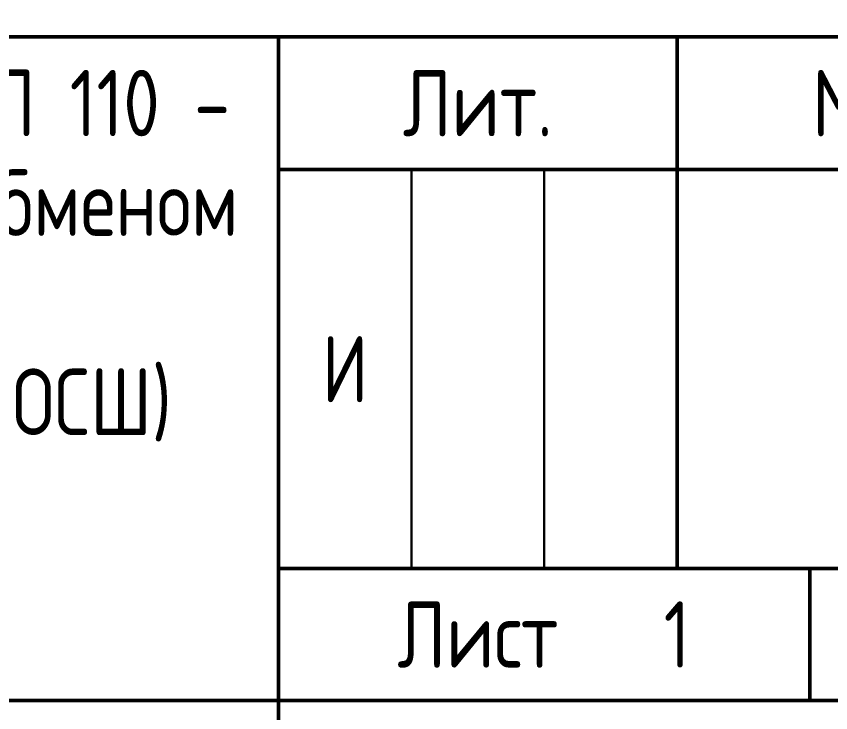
# Model space of a CAD drawing. Header units: millimetres. Extents: x -863 to 2106, y -90 to 586.
# Drawn here: x 355.12 to 385.78, y 19.54 to 45.77 of the extents above; entities that cross this region are included whole.
import ezdxf

# ---------------------------------------------------------------- set-up
doc = ezdxf.new("R2010")
doc.units = ezdxf.units.MM
doc.styles.add('Gost_type_A', font='GOST_A.TTF')

# ---------------------------------------------------------------- blocks, each defined once
blk = doc.blocks.new('Штамп большой нижний')
at = {"lineweight": 50}
for points in [[(-120, 55), (0, 55), (0, 40), (-120, 40)], [(-120, 40), (-50, 40), (-50, 15), (-120, 15)], [(-50, 40), (-35, 40), (-35, 35), (-50, 35)], [(-35, 40), (-18, 40), (-18, 35), (-35, 35)], [(-35, 19.974), (-50, 19.974), (-50, 35), (-35, 35)], [(-35, 35), (-18, 35), (-18, 19.974), (-35, 19.974)], [(-50, 19.974), (-30, 19.974), (-30, 15), (-50, 15)], [(-30, 19.974), (0, 19.974), (0, 15), (-30, 15)], [(-120, 15), (-50, 15), (-50, 0), (-120, 0)], [(-50, 15), (0, 15), (0, 0), (-50, 0)]]:
    blk.add_lwpolyline(points, close=True, dxfattribs=at)
for points in [[(-50, 35), (-45, 35), (-45, 19.974), (-50, 19.974)], [(-45, 35), (-40, 35), (-40, 19.974), (-45, 19.974)], [(-40, 35), (-35, 35), (-35, 19.974), (-40, 19.974)]]:
    blk.add_lwpolyline(points, close=True)
at = {"char_height": 2.5, "attachment_point": 5, "style": 'Gost_type_A'}
for s, insert, width in [('Лит.', (-42.5, 37.5), 15), ('Масса', (-26.5, 37.5), 17), ('Лист', (-42.5, 17.487), 15)]:
    blk.add_mtext(s, dxfattribs=dict(at, insert=insert, width=width))

msp = doc.modelspace()

# ---------------------------------------------------------------- block references
msp.add_blockref('Штамп большой нижний', (415, 5))

# ---------------------------------------------------------------- texts
at = {"insert": (330, 35), "char_height": 2.5, "width": 68, "attachment_point": 5, "line_spacing_factor": 0.9, "style": 'Gost_type_A'}
msp.add_mtext('Шкаф дифференциально-фазной защиты ЛЭП 110 - 220 кВ с комплектом ступенчатых защит и обменом разрешающими сигналами                             (для схем РУ с одним выключателем без ОСШ) \\PШЭТ 220.01-0-ЮИРЗ', dxfattribs=at)
at = {"char_height": 2.5, "attachment_point": 5, "style": 'Gost_type_A'}
for s, insert, width in [('И', (367.5, 32.487), 5), ('1', (380, 22.487), 10)]:
    msp.add_mtext(s, dxfattribs=dict(at, insert=insert, width=width))

doc.saveas('drawing.dxf')
